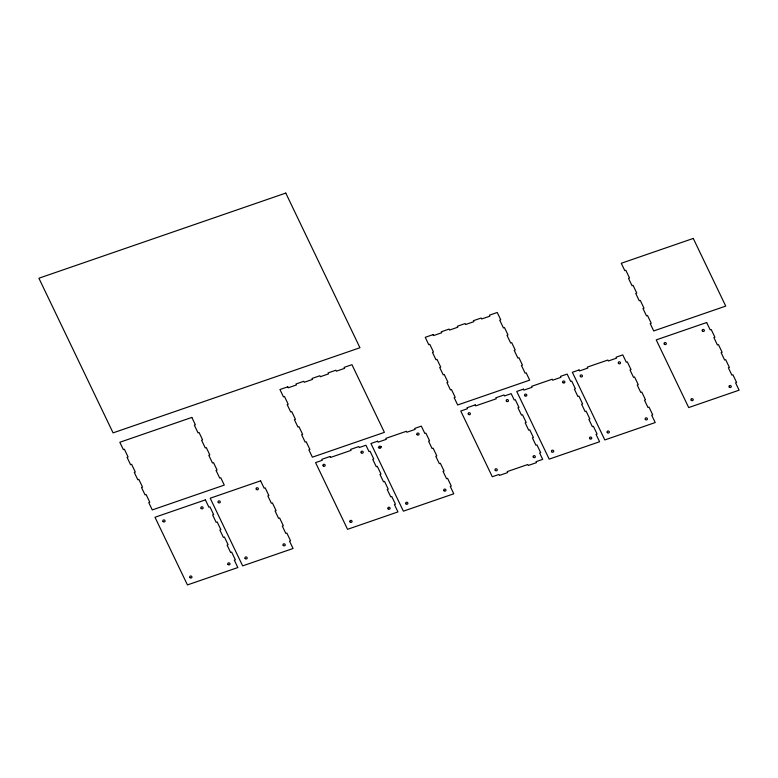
<?xml version="1.0" encoding="UTF-8"?>
<svg xmlns="http://www.w3.org/2000/svg" width="778" height="778" viewBox="0 0 778 778"><rect width="100%" height="100%" fill="white"/><g stroke="black" fill="none" stroke-linecap="round" stroke-linejoin="round"><path stroke-width="1.17" d="M378.341 447.71L378.857 447.535M379.372 447.36L380.403 447M380.919 446.825L381.434 446.65M379.654 446.698L380.121 447.661M285.779 193.08L38.9 278.223L113.073 432.869L359.951 347.737L285.779 193.08M693.276 238.438L621.272 263.265L624.792 270.618L625.823 270.258L629.538 277.989L628.507 278.349L632.028 285.691L633.059 285.341L636.764 293.073L635.733 293.423L639.263 300.775L640.284 300.415L643.999 308.156L642.968 308.506L646.489 315.849L647.52 315.498L651.225 323.23L650.204 323.59L653.724 330.932L725.728 306.094L693.276 238.438M191.835 417.426L119.831 442.264L123.352 449.606L124.383 449.246L128.088 456.987L127.057 457.338L130.578 464.68L131.608 464.33L135.323 472.061L134.293 472.421L137.813 479.763L138.844 479.404L142.549 487.145L141.518 487.495L145.048 494.847L146.07 494.487L149.784 502.218L148.754 502.578L152.274 509.921L224.278 485.093L220.757 477.741L219.727 478.1L216.021 470.359L217.052 470.009L213.532 462.667L212.501 463.017L208.786 455.286L209.817 454.926L206.296 447.583L205.266 447.943L201.56 440.202L202.591 439.852L199.061 432.51L198.04 432.86L194.325 425.128L195.356 424.769L191.835 417.426M433.045 334.618L425.235 337.321L428.756 344.664L429.787 344.314L433.492 352.045L432.461 352.395L435.981 359.747L437.012 359.387L440.727 367.119L439.696 367.479L443.217 374.821L444.248 374.471L447.953 382.202L446.922 382.552L450.452 389.904L451.473 389.545L455.188 397.276L454.158 397.636L457.678 404.978L529.682 380.15L526.161 372.798L525.131 373.158L521.425 365.427L522.456 365.067L518.936 357.724L517.905 358.075L514.19 350.343L515.221 349.993L511.7 342.641L510.669 343.001L506.964 335.269L507.995 334.91L504.465 327.567L503.444 327.917L499.729 320.186L500.76 319.836L497.239 312.484L489.42 315.178L489.887 316.15L481.65 318.99L481.193 318.017L473.374 320.711L473.831 321.684L465.604 324.523L465.147 323.551L457.328 326.254L457.785 327.217L449.558 330.057L449.101 329.084L441.282 331.788L441.739 332.751L433.511 335.59L433.045 334.618M287.763 386.822L279.944 389.525L283.464 396.868L284.495 396.517L288.2 404.249L287.17 404.599L290.7 411.951L291.721 411.591L295.436 419.323L294.405 419.682L297.925 427.025L298.956 426.675L302.661 434.406L301.64 434.756L305.161 442.108L306.192 441.748L309.897 449.48L308.866 449.84L312.386 457.182L384.4 432.354L351.948 364.688L344.129 367.381L344.596 368.354L336.368 371.194L335.901 370.221L328.083 372.915L328.549 373.887L320.312 376.727L319.855 375.755L312.036 378.448L312.503 379.421L304.266 382.261L303.809 381.288L295.99 383.992L296.447 384.954L288.22 387.794L287.763 386.822M706.648 322.52L656.243 339.898L688.695 407.565L739.1 390.177L735.58 382.834L736.61 382.475L732.895 374.743L731.865 375.103L728.344 367.751L729.375 367.401L725.67 359.669L724.639 360.019L721.118 352.677L722.14 352.317L718.434 344.586L717.404 344.946L713.883 337.594L714.914 337.244L711.199 329.512L710.178 329.862L706.648 322.52M475.222 404.91L466.995 407.75L467.461 408.713L460.771 411.017L492.299 476.749L498.98 474.444L499.447 475.407L507.674 472.577L507.207 471.604L527.785 464.515L528.252 465.477L536.48 462.638L536.013 461.675L542.704 459.37L539.64 452.99L540.671 452.631L536.966 444.899L535.935 445.259L532.415 437.907L533.436 437.557L529.73 429.826L528.7 430.176L525.179 422.833L526.21 422.473L522.495 414.742L521.474 415.092L517.944 407.75L518.975 407.4L515.269 399.659L514.239 400.018L511.175 393.639L504.494 395.944L504.027 394.981L495.8 397.811L496.267 398.783L475.689 405.873L475.222 404.91M523.419 389.156L516.738 391.46L549.19 459.127L599.595 441.739L596.065 434.396L597.096 434.036L593.39 426.305L592.359 426.665L588.839 419.313L589.86 418.963L586.155 411.231L585.124 411.581L581.604 404.239L582.634 403.879L578.92 396.148L577.898 396.498L574.368 389.156L575.399 388.806L571.694 381.064L570.663 381.424L567.143 374.082L560.452 376.387L560.919 377.349L552.691 380.189L552.224 379.217L531.656 386.316L532.113 387.279L523.886 390.118L523.419 389.156M579.056 369.968L572.365 372.273L604.817 439.94L655.222 422.551L651.692 415.209L652.723 414.849L649.017 407.118L647.986 407.478L644.466 400.125L645.497 399.775L641.782 392.044L640.761 392.394L637.231 385.052L638.261 384.692L634.556 376.96L633.525 377.32L630.005 369.968L631.026 369.618L627.321 361.887L626.29 362.237L622.77 354.894L616.088 357.199L616.546 358.162L608.318 361.002L607.851 360.039L587.283 367.128L587.75 368.101L579.513 370.941L579.056 369.968M330.018 456.501L321.781 459.341L322.248 460.304L315.567 462.609L347.552 529.312L397.947 511.924L394.427 504.582L395.457 504.222L391.752 496.49L390.721 496.85L387.201 489.498L388.222 489.148L384.517 481.417L383.486 481.767L379.965 474.424L380.996 474.065L377.281 466.333L376.26 466.683L372.73 459.341L373.761 458.991L370.056 451.25L369.025 451.61L365.961 445.23L359.28 447.535L358.814 446.572L350.586 449.402L351.053 450.374L330.475 457.464L330.018 456.501M205.392 499.875L154.987 517.263L187.44 584.92L237.844 567.541L234.324 560.199L235.345 559.839L231.64 552.108L230.609 552.458L227.088 545.115L228.119 544.756L224.404 537.024L223.383 537.384L219.853 530.032L220.884 529.682L217.179 521.95L216.148 522.301L212.627 514.958L213.658 514.598L209.943 506.867L208.912 507.227L205.392 499.875M260.611 480.833L210.206 498.221L242.648 565.878L293.053 548.5L289.533 541.148L290.564 540.798L286.858 533.066L285.827 533.416L282.297 526.074L283.328 525.714L279.623 517.983L278.592 518.342L275.072 510.99L276.102 510.64L272.388 502.909L271.366 503.259L267.836 495.917L268.867 495.557L265.162 487.825L264.131 488.185L260.611 480.833M377.622 441.204L370.931 443.509L403.383 511.165L453.788 493.787L450.268 486.445L451.289 486.085L447.583 478.353L446.553 478.703L443.032 471.361L444.063 471.011L440.348 463.27L439.327 463.63L435.797 456.278L436.828 455.927L433.122 448.196L432.091 448.546L428.571 441.204L429.602 440.844L425.887 433.113L424.856 433.472L421.336 426.12L414.655 428.435L415.112 429.398L406.884 432.237L406.417 431.265L385.849 438.364L386.316 439.327L378.079 442.167L377.622 441.204M163.069 521.523A1.138 1.011 19 0 0 164.994 521.367A1.138 1.011 19 0 0 163.759 519.908A1.138 1.011 19 0 0 163.069 521.523M189.958 577.587A1.138 1.011 19 0 0 191.884 577.432A1.138 1.011 19 0 0 190.649 575.973A1.138 1.011 19 0 0 189.958 577.587M228.012 564.458A1.138 1.011 19 0 0 229.948 564.303A1.138 1.011 19 0 0 228.703 562.844A1.138 1.011 19 0 0 228.012 564.458M201.132 508.404A1.138 1.011 19 0 0 203.058 508.238A1.138 1.011 19 0 0 201.823 506.779A1.138 1.011 19 0 0 201.132 508.404M218.287 502.481A1.138 1.011 19 0 0 220.213 502.325A1.138 1.011 19 0 0 218.978 500.867A1.138 1.011 19 0 0 218.287 502.481M245.167 558.546A1.138 1.011 19 0 0 247.103 558.39A1.138 1.011 19 0 0 245.858 556.931A1.138 1.011 19 0 0 245.167 558.546M283.231 545.417A1.138 1.011 19 0 0 285.156 545.261A1.138 1.011 19 0 0 283.921 543.803A1.138 1.011 19 0 0 283.231 545.417M256.341 489.362A1.138 1.011 19 0 0 258.277 489.197A1.138 1.011 19 0 0 257.032 487.738A1.138 1.011 19 0 0 256.341 489.362M323.181 465.905A1.138 1.011 19 0 0 325.107 465.75A1.138 1.011 19 0 0 323.872 464.291A1.138 1.011 19 0 0 323.181 465.905M350.061 521.97A1.138 1.011 19 0 0 351.996 521.814A1.138 1.011 19 0 0 350.761 520.356A1.138 1.011 19 0 0 350.061 521.97M388.125 508.851A1.138 1.011 19 0 0 390.05 508.686A1.138 1.011 19 0 0 388.815 507.227A1.138 1.011 19 0 0 388.125 508.851M361.235 452.786A1.138 1.011 19 0 0 363.17 452.621A1.138 1.011 19 0 0 361.935 451.162A1.138 1.011 19 0 0 361.235 452.786M379.012 447.768A1.138 1.011 19 0 0 380.938 447.613A1.138 1.011 19 0 0 379.703 446.154A1.138 1.011 19 0 0 379.012 447.768M417.076 434.649A1.138 1.011 19 0 0 419.002 434.484A1.138 1.011 19 0 0 417.767 433.025A1.138 1.011 19 0 0 417.076 434.649M443.956 490.704A1.138 1.011 19 0 0 445.891 490.548A1.138 1.011 19 0 0 444.656 489.09A1.138 1.011 19 0 0 443.956 490.704M405.902 503.833A1.138 1.011 19 0 0 407.828 503.677A1.138 1.011 19 0 0 406.593 502.218A1.138 1.011 19 0 0 405.902 503.833M506.449 401.195A1.138 1.011 19 0 0 508.384 401.03A1.138 1.011 19 0 0 507.139 399.571A1.138 1.011 19 0 0 506.449 401.195M533.338 457.26A1.138 1.011 19 0 0 535.264 457.094A1.138 1.011 19 0 0 534.029 455.636A1.138 1.011 19 0 0 533.338 457.26M495.275 470.379A1.138 1.011 19 0 0 497.21 470.223A1.138 1.011 19 0 0 495.965 468.764A1.138 1.011 19 0 0 495.275 470.379M468.395 414.314A1.138 1.011 19 0 0 470.32 414.159A1.138 1.011 19 0 0 469.085 412.7A1.138 1.011 19 0 0 468.395 414.314M562.873 382.601A1.138 1.011 19 0 0 564.809 382.436A1.138 1.011 19 0 0 563.573 380.977A1.138 1.011 19 0 0 562.873 382.601M589.763 438.666A1.138 1.011 19 0 0 591.688 438.5A1.138 1.011 19 0 0 590.453 437.041A1.138 1.011 19 0 0 589.763 438.666M551.699 451.785A1.138 1.011 19 0 0 553.635 451.629A1.138 1.011 19 0 0 552.399 450.17A1.138 1.011 19 0 0 551.699 451.785M524.819 395.72A1.138 1.011 19 0 0 526.745 395.564A1.138 1.011 19 0 0 525.51 394.106A1.138 1.011 19 0 0 524.819 395.72M618.51 363.414A1.138 1.011 19 0 0 620.436 363.258A1.138 1.011 19 0 0 619.2 361.799A1.138 1.011 19 0 0 618.51 363.414M645.39 419.478A1.138 1.011 19 0 0 647.325 419.313A1.138 1.011 19 0 0 646.08 417.854A1.138 1.011 19 0 0 645.39 419.478M607.336 432.607A1.138 1.011 19 0 0 609.262 432.442A1.138 1.011 19 0 0 608.026 430.983A1.138 1.011 19 0 0 607.336 432.607M580.446 376.542A1.138 1.011 19 0 0 582.372 376.377A1.138 1.011 19 0 0 581.137 374.918A1.138 1.011 19 0 0 580.446 376.542M702.388 331.039A1.138 1.011 19 0 0 704.314 330.874A1.138 1.011 19 0 0 703.079 329.425A1.138 1.011 19 0 0 702.388 331.039M729.278 387.104A1.138 1.011 19 0 0 731.203 386.938A1.138 1.011 19 0 0 729.968 385.48A1.138 1.011 19 0 0 729.278 387.104M691.214 400.223A1.138 1.011 19 0 0 693.14 400.067A1.138 1.011 19 0 0 691.905 398.608A1.138 1.011 19 0 0 691.214 400.223M664.324 344.168A1.138 1.011 19 0 0 666.26 344.002A1.138 1.011 19 0 0 665.015 342.544A1.138 1.011 19 0 0 664.324 344.168"/></g></svg>
